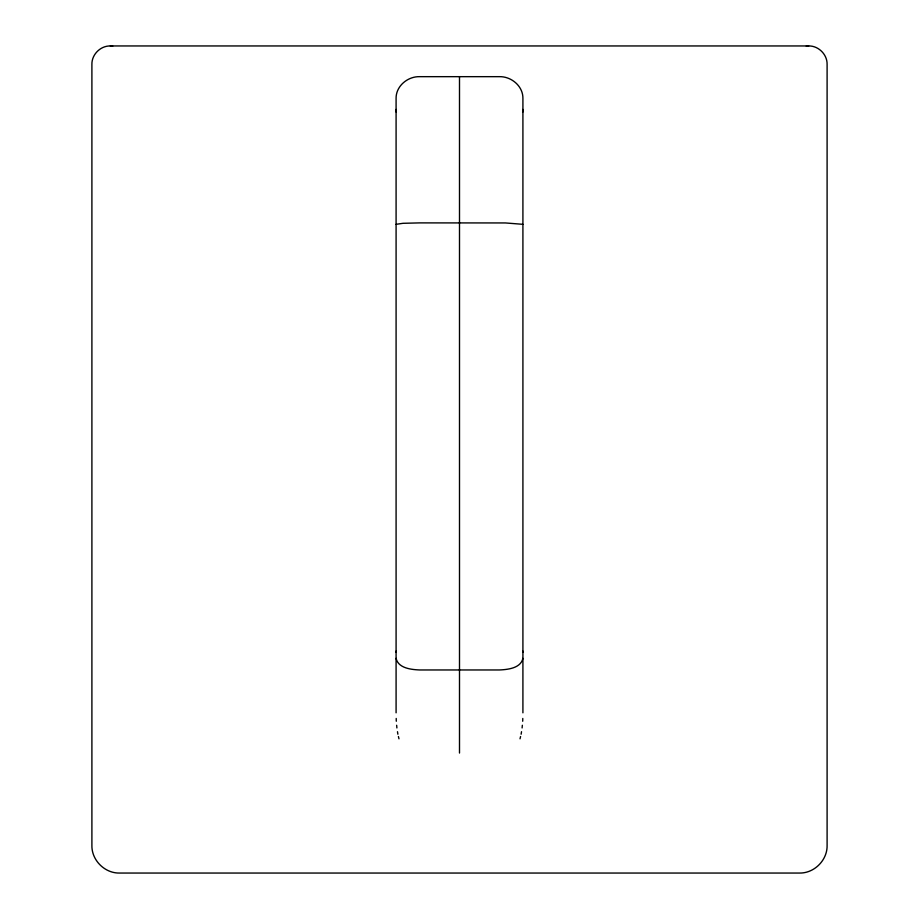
<?xml version="1.0" encoding="UTF-8"?>
<svg xmlns="http://www.w3.org/2000/svg" width="919" height="919" viewBox="0 0 919 919"><rect width="100%" height="100%" fill="white"/><g stroke="black" fill="none" stroke-linecap="round" stroke-linejoin="round"><path stroke-width="1.38" d="M522.704 721.254L522.785 718.451M522.704 112.267L522.911 109.441M522.107 727.951L522.348 725.263M396.089 652.364L396.296 650.847M522.911 658.349C520.751 668.262 507.793 669.595 499.385 669.962L419.615 669.962C411.207 669.595 398.249 668.262 396.089 658.349M521.119 734.224L521.521 731.708M520.028 738.819L520.579 736.521M396.089 224.316L402.981 223.306L419.615 222.892L505.473 222.949L522.911 224.316M110.314 45.95C100.493 45.743 91.693 54.485 91.9 64.33L91.9 845.48C91.59 860.241 104.789 873.36 119.527 873.05L799.473 873.05C814.211 873.36 827.41 860.241 827.1 845.48L827.1 64.33C827.307 54.485 818.507 45.743 808.686 45.95L110.314 45.95L112.727 46.111M806.273 46.111L808.686 45.95M398.421 736.521L398.972 738.819M397.479 731.708L397.881 734.224M522.704 650.847L522.911 652.364M396.652 725.263L396.893 727.951M396.089 109.441L396.296 112.267M396.215 718.451L396.296 721.254M522.911 712.822L522.911 98.299C523.037 86.018 511.228 76.357 499.385 76.668L419.615 76.668C407.772 76.357 395.963 86.018 396.089 98.299L396.089 712.822M459.5 76.668L459.5 753.052"/></g></svg>
